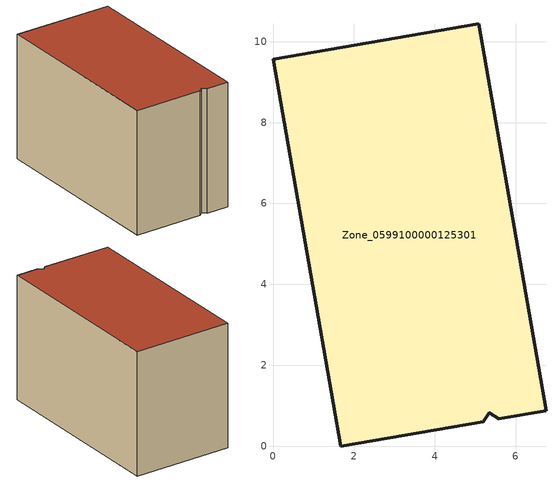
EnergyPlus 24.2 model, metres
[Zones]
Zone_0599100000125301
 floor ground (C_G): 5.59,0.67 5.34,0.82 5.2,0.6 1.67,0 0,9.57 5.09,10.44 6.75,0.87 z0
 wall outside (C_F): 5.59,0.67 6.75,0.87 5.09,10.44 0,9.57 1.67,0 5.2,0.6 5.34,0.82 5.59,0.67 z0:6.48
 roof outside (C_R): 5.34,0.82 5.59,0.67 6.75,0.87 5.09,10.44 0,9.57 1.67,0 5.2,0.6 z6.48
[BUILDING]
Pand.0599100000125301: North Axis=0; Terrain=City; Loads Convergence Tolerance Value=0.04; Temperature Convergence Tolerance Value=0.4; Solar Distribution=FullExterior; Maximum Number of Warmup Days=25; Minimum Number of Warmup Days=1
[Site:Location]
Rotterdam.The.Hague.AP_ZH_NLD Design_Conditions: Latitude=51.96; Longitude=4.45; Time Zone=1; Elevation=-4.5
[SITE:GROUNDTEMPERATURE:BUILDINGSURFACE]
18, 18, 18, 18, 18, 18, 18, 18, 18, 18, 18, 18
[MATERIAL] Thermal Absorptance=0.9; Solar Absorptance=0.7; Visible Absorptance=0.7
Name | Roughness | Thickness | Conductivity | Density | Specific Heat
G.TI.1946 | MediumSmooth | 0.15 | 1 | 540 | 1210
F.TI.1946 | Rough | 0.3 | 0.857143 | 1920 | 840
R.TI.1946 | MediumRough | 0.2 | 0.1 | 1500 | 1000
[CONSTRUCTION]
C_G: G.TI.1946
C_F: F.TI.1946
C_R: R.TI.1946
[ZONE]
Zone_0599100000125301: Type=1; Multiplier=1; Ceiling Height=Autocalculate; Volume=Autocalculate; Floor Area=autocalculate; Part of Total Floor Area=Yes
[ZONEINFILTRATION:DESIGNFLOWRATE]
Infil_Zone_0599100000125301: Zone or ZoneList or Space or SpaceList=Zone_0599100000125301; Schedule=AlwaysOn; Design Flow Rate Calculation Method=Flow/Area; Flow Rate per Floor Area=0.003; Constant Term Coefficient=1; Temperature Term Coefficient=0; Velocity Term Coefficient=0; Velocity Squared Term Coefficient=0
[HVACTEMPLATE:ZONE:IDEALLOADSAIRSYSTEM]
Zone_0599100000125301: Maximum Heating Supply Air Temperature=50; Minimum Cooling Supply Air Temperature=13; Maximum Heating Supply Air Humidity Ratio=0.0156; Minimum Cooling Supply Air Humidity Ratio=0.0077; Heating Limit=NoLimit; Cooling Limit=NoLimit; Dehumidification Control Type=ConstantSensibleHeatRatio; Cooling Sensible Heat Ratio=0.7; Dehumidification Setpoint=60; Humidification Control Type=None; Humidification Setpoint=30; Outdoor Air Method=None; Outdoor Air Flow Rate per Person=0.00944; Outdoor Air Flow Rate per Zone Floor Area=0; Outdoor Air Flow Rate per Zone=0; Demand Controlled Ventilation Type=None; Outdoor Air Economizer Type=NoEconomizer; Heat Recovery Type=None; Sensible Heat Recovery Effectiveness=0.7; Latent Heat Recovery Effectiveness=0.65
[ZONECONTROL:THERMOSTAT]
ThermostatControl_Zone_0599100000125301: Zone or ZoneList=Zone_0599100000125301; Control Type Schedule=DualSetpointControlType; Control 1=Thermostat_Zone_0599100000125301; Temperature Difference Between Cutout And Setpoint=0
[THERMOSTATSETPOINT:DUALSETPOINT]
Thermostat_Zone_0599100000125301: Heating Setpoint Temperature Schedule=HeatingSetpoint_Zone_0599100000125301; Cooling Setpoint Temperature Schedule=CoolingSetpoint_Zone_0599100000125301
[SCHEDULE:COMPACT]
HeatingSetpoint_Zone_0599100000125301: Through: 12/31, For: AllDays, Until: 24:00, 21
CoolingSetpoint_Zone_0599100000125301: Through: 12/31, For: AllDays, Until: 24:00, 24
DualSetpointControlType: Through: 12/31, For: AllDays, Until: 24:00, 4
AlwaysOn: Through: 12/31, For: AllDays, Until: 24:00, 1
